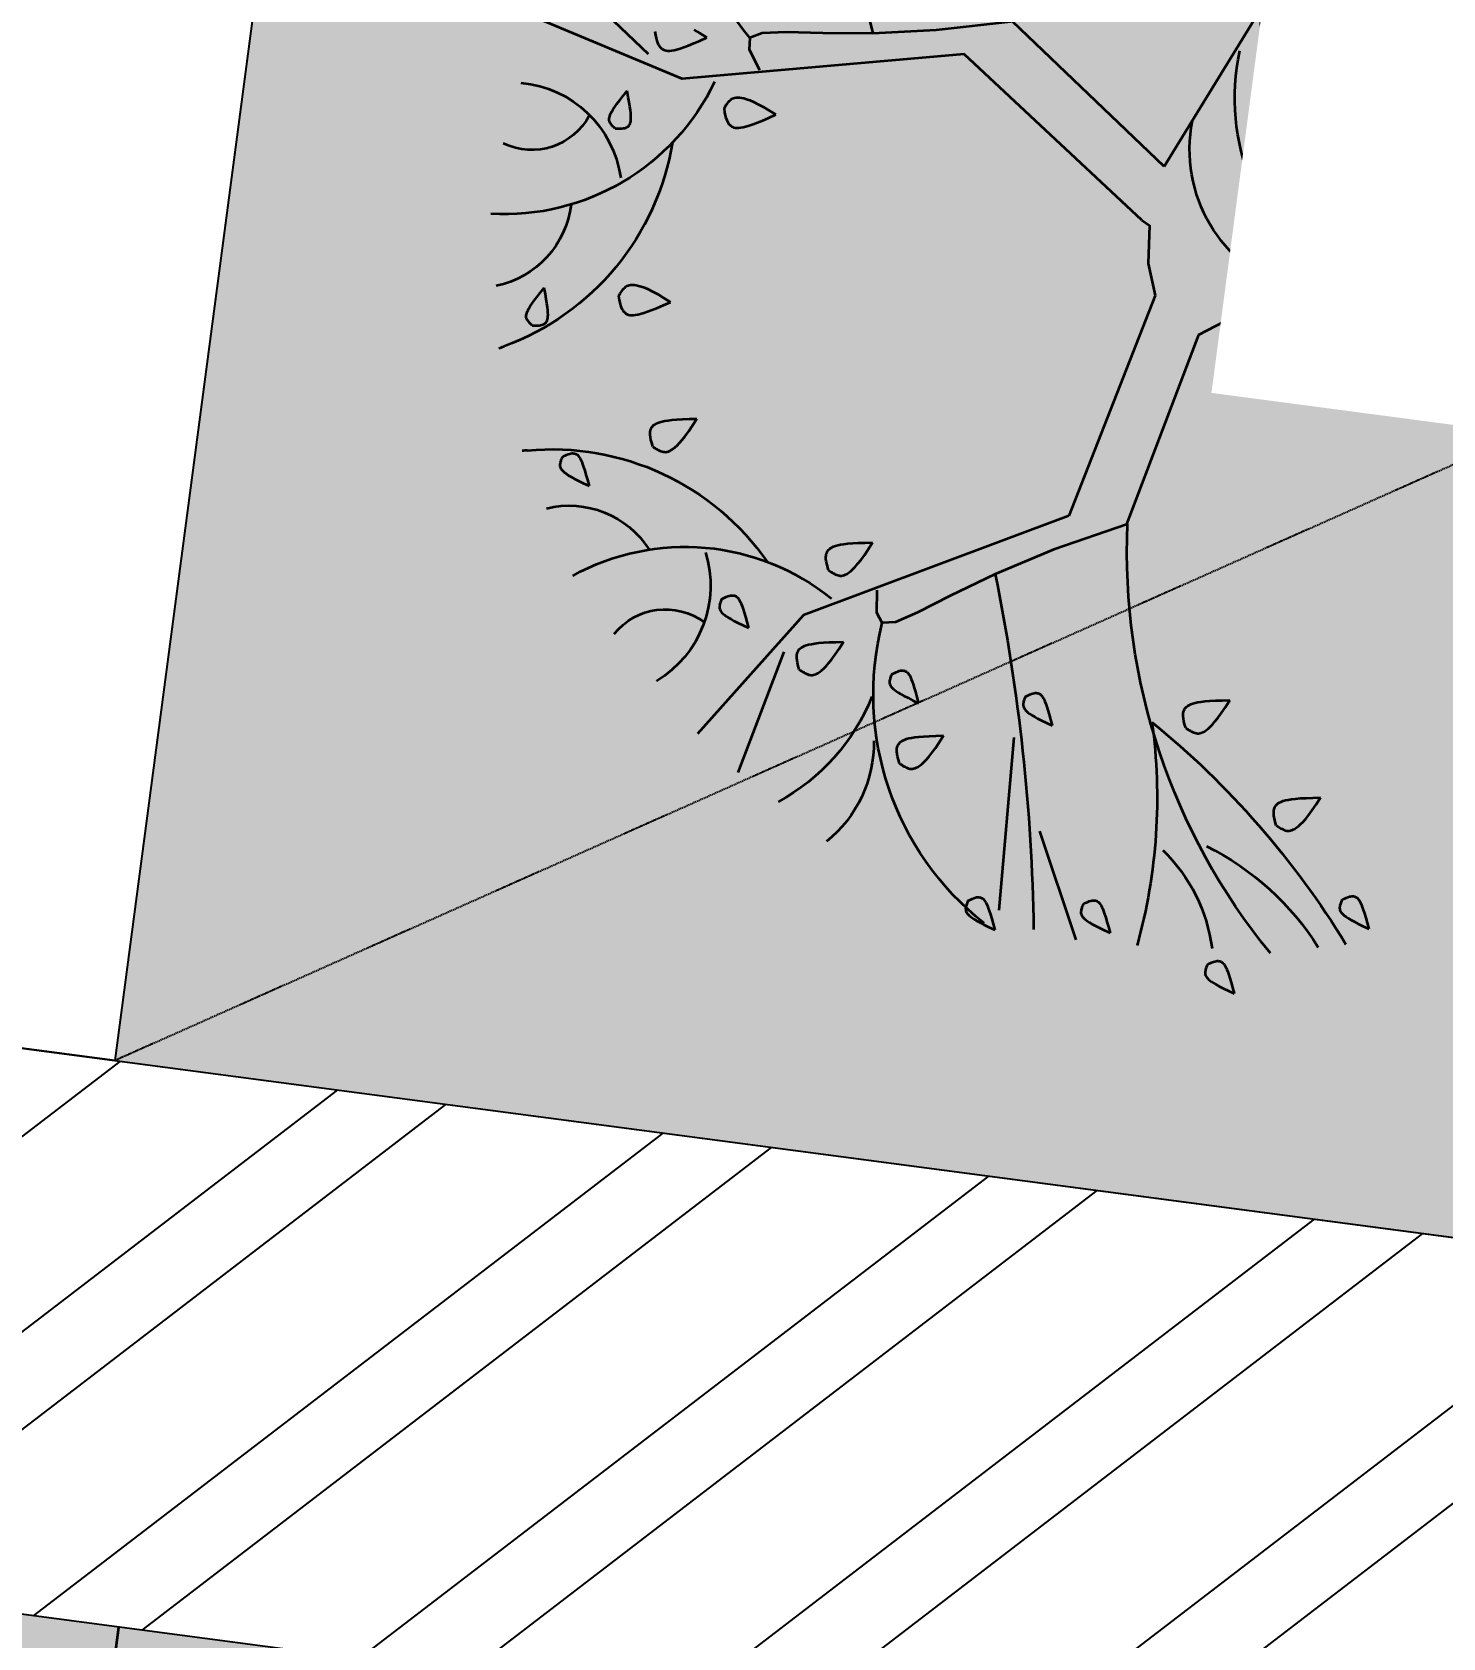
# Model space of a CAD drawing. Header units: millimetres. Extents: x -179928 to 528275, y -469666 to 511935.
# Drawn here: x 42234 to 42812, y 98732 to 99391 of the extents above; entities that cross this region are included whole.
import ezdxf

# ---------------------------------------------------------------- set-up
doc = ezdxf.new("R2010")
doc.units = ezdxf.units.MM
doc.linetypes.add('DASHED', pattern=[0.75, 0.5, -0.25])
for name, color, linetype in [('ad-Elevation 10', 8, 'Continuous'), ('ad-Plinth', 8, 'Continuous'), ('ad-Text main', 7, 'Continuous'), ('ad-Toilet fixtures', 8, 'Continuous'), ('ad-Verandah', 33, 'Continuous'), ('ad-Wall', 240, 'Continuous'), ('ad-Wall hatch', 8, 'Continuous')]:
    doc.layers.add(name, color=color, linetype=linetype)
doc.layers.add('ad-Landscape', color=94, linetype='Continuous', lineweight=35)
doc.styles.get("Standard").update_dxf_attribs({"font": 'arial.ttf'})

# ---------------------------------------------------------------- blocks, each defined once
blk = doc.blocks.new('zw$42B5')
at = {"layer": 'ad-Wall hatch', "transparency": 33554610}
h = blk.add_hatch(dxfattribs=at)
h.set_pattern_fill('ANSI32', color=256, scale=10)
h.set_pattern_definition([(45, (-1040635.14, 674820.02), (-67.351921, 67.351921), []), (45, (-1040590.24, 674820.02), (-67.351921, 67.351921), [])])
h.paths.add_polyline_path([(12120, 13620), (12120, 10220), (11890, 10220), (11890, 13390), (7240, 13390), (7240, 8645), (4245, 8645), (4245, 8875), (4445, 8875), (4445, 9370), (4560, 9370), (4560, 8760), (7010, 8760), (7010, 10500), (6360, 10500), (6360, 10615), (7010, 10615), (7010, 13390), (4560, 13390), (4560, 10615), (5560, 10615), (5560, 10500), (4445, 10500), (4445, 13390), (230, 13390), (230, 8875), (3345, 8875), (3345, 8645), (3060, 8645), (3060, 4745), (3345, 4745), (3345, 4515), (230, 4515), (230, 230), (4995, 230), (4995, 3130), (6060, 3130), (6060, 3015), (5110, 3015), (5110, 230), (8310, 230), (8310, 3015), (6860, 3015), (6860, 3130), (8310, 3130), (8310, 4630), (5110, 4630), (5110, 3930), (4995, 3930), (4995, 4515), (4245, 4515), (4245, 4745), (8540, 4745), (8540, 230), (9240, 230), (9240, 0), (0, 0), (0, 4745), (2830, 4745), (2830, 8645), (0, 8645), (0, 13620)])
at = {"layer": 'ad-Wall'}
for points in [[(5110, 230), (8310, 230), (8310, 3015), (6860, 3015), (6860, 3130), (8310, 3130), (8310, 4630), (5110, 4630), (5110, 3930), (4995, 3930), (4995, 4515), (4245, 4515)], [(4245, 4745), (8540, 4745), (8540, 230), (9240, 230), (9240, 0), (0, 0)]]:
    blk.add_lwpolyline(points, dxfattribs=at)
blk = doc.blocks.new('A$C279134A6')
at = {"layer": 'ad-Landscape', "linetype": 'Continuous'}
for p, q in [((333.14, 760.24), (359.9, 815.03)), ((313.08, 712.49), (317.12, 804.75)), ((185.45, 683.31), (169.64, 750.19)), ((352.62, 400.13), (423.66, 240.51)), ((72.23, 376.89), (16.73, 336.36))]:
    blk.add_line(p, q, dxfattribs=at)
for points in [[(431.16, 819.12), (431.03, 819.65), (430.9, 820.18), (430.78, 820.7), (430.69, 821.21), (430.61, 821.7), (430.56, 822.19), (430.53, 822.67), (430.54, 823.13), (430.59, 823.58), (430.68, 824.02), (430.83, 824.46), (431.06, 824.89), (431.36, 825.33), (431.77, 825.78), (432.28, 826.24), (432.91, 826.71), (433.68, 827.21), (434.64, 827.74), (435.84, 828.33), (437.34, 828.97), (439.19, 829.69), (441.45, 830.5), (444.18, 831.41), (447.42, 832.44)], [(431.16, 819.12), (432.34, 818.3), (433.34, 817.65), (434.21, 817.15), (434.94, 816.8), (435.58, 816.56), (436.14, 816.41), (436.64, 816.34), (437.11, 816.33), (437.56, 816.36), (438, 816.44), (438.44, 816.58), (438.88, 816.78), (439.33, 817.08), (439.79, 817.46), (440.27, 817.96), (440.77, 818.57), (441.3, 819.33), (441.87, 820.26), (442.51, 821.42), (443.23, 822.87), (444.07, 824.64), (445.03, 826.8), (446.14, 829.38), (447.42, 832.44)], [(300.11, 802.13), (299.97, 802.67), (299.85, 803.19), (299.73, 803.71), (299.63, 804.22), (299.56, 804.72), (299.51, 805.2), (299.48, 805.68), (299.49, 806.14), (299.53, 806.59), (299.63, 807.03), (299.78, 807.47), (300, 807.9), (300.31, 808.34), (300.72, 808.79), (301.23, 809.25), (301.86, 809.72), (302.63, 810.22), (303.59, 810.76), (304.79, 811.34), (306.29, 811.98), (308.14, 812.7), (310.4, 813.51), (313.12, 814.42), (316.37, 815.45)], [(300.11, 802.13), (301.29, 801.31), (302.29, 800.66), (303.15, 800.16), (303.89, 799.81), (304.53, 799.57), (305.09, 799.42), (305.59, 799.36), (306.05, 799.34), (306.5, 799.37), (306.95, 799.45), (307.39, 799.59), (307.83, 799.8), (308.28, 800.09), (308.74, 800.48), (309.22, 800.97), (309.72, 801.59), (310.24, 802.34), (310.82, 803.27), (311.45, 804.43), (312.18, 805.88), (313.01, 807.65), (313.98, 809.81), (315.09, 812.39), (316.37, 815.45)], [(361.29, 795.78), (361.16, 796.32), (361.03, 796.84), (360.91, 797.36), (360.82, 797.87), (360.74, 798.37), (360.69, 798.85), (360.66, 799.33), (360.67, 799.79), (360.72, 800.24), (360.81, 800.68), (360.96, 801.12), (361.19, 801.55), (361.49, 801.99), (361.9, 802.44), (362.41, 802.9), (363.04, 803.37), (363.81, 803.87), (364.77, 804.41), (365.97, 804.99), (367.47, 805.63), (369.32, 806.35), (371.58, 807.16), (374.31, 808.07), (377.55, 809.1)], [(361.29, 795.78), (362.47, 794.96), (363.47, 794.31), (364.33, 793.81), (365.07, 793.46), (365.71, 793.22), (366.27, 793.07), (366.77, 793.01), (367.24, 792.99), (367.69, 793.02), (368.13, 793.1), (368.57, 793.24), (369.01, 793.45), (369.46, 793.74), (369.92, 794.13), (370.4, 794.62), (370.9, 795.24), (371.43, 795.99), (372, 796.92), (372.64, 798.08), (373.36, 799.53), (374.2, 801.3), (375.16, 803.46), (376.27, 806.04), (377.55, 809.1)], [(497.76, 775.48), (497.62, 776.02), (497.49, 776.54), (497.38, 777.06), (497.28, 777.57), (497.21, 778.07), (497.15, 778.55), (497.13, 779.03), (497.14, 779.49), (497.18, 779.94), (497.28, 780.38), (497.43, 780.82), (497.65, 781.25), (497.96, 781.69), (498.36, 782.14), (498.88, 782.6), (499.51, 783.07), (500.28, 783.57), (501.24, 784.11), (502.44, 784.69), (503.94, 785.33), (505.79, 786.05), (508.05, 786.86), (510.77, 787.78), (514.02, 788.81)], [(497.76, 775.48), (498.94, 774.66), (499.94, 774.01), (500.8, 773.52), (501.54, 773.16), (502.18, 772.92), (502.74, 772.77), (503.24, 772.71), (503.7, 772.69), (504.15, 772.72), (504.6, 772.8), (505.04, 772.94), (505.48, 773.15), (505.93, 773.44), (506.39, 773.83), (506.87, 774.32), (507.37, 774.94), (507.89, 775.69), (508.47, 776.62), (509.1, 777.79), (509.83, 779.23), (510.66, 781), (511.63, 783.16), (512.74, 785.74), (514.02, 788.81)], [(254.35, 734.17), (255.04, 734.52), (255.73, 734.84), (256.41, 735.15), (257.08, 735.43), (257.75, 735.67), (258.4, 735.88), (259.05, 736.05), (259.69, 736.17), (260.32, 736.24), (260.96, 736.24), (261.6, 736.15), (262.26, 735.97), (262.95, 735.67), (263.68, 735.24), (264.46, 734.67), (265.3, 733.94), (266.2, 733.02), (267.19, 731.86), (268.28, 730.41), (269.48, 728.59), (270.81, 726.34), (272.3, 723.61), (273.95, 720.32), (275.78, 716.42)], [(457.88, 740.61), (457.08, 738.75), (456.48, 737.18), (456.04, 735.86), (455.76, 734.74), (455.61, 733.79), (455.58, 732.98), (455.62, 732.28), (455.74, 731.63), (455.91, 731.02), (456.14, 730.43), (456.46, 729.86), (456.87, 729.31), (457.4, 728.77), (458.07, 728.25), (458.89, 727.74), (459.88, 727.23), (461.06, 726.72), (462.48, 726.21), (464.21, 725.69), (466.3, 725.16), (468.79, 724.62), (471.75, 724.06), (475.24, 723.47), (479.31, 722.85)], [(457.88, 740.61), (458.58, 740.95), (459.27, 741.28), (459.94, 741.58), (460.62, 741.86), (461.28, 742.11), (461.94, 742.32), (462.58, 742.49), (463.22, 742.61), (463.86, 742.68), (464.49, 742.67), (465.13, 742.59), (465.8, 742.4), (466.49, 742.11), (467.22, 741.68), (468, 741.11), (468.83, 740.37), (469.74, 739.46), (470.72, 738.3), (471.81, 736.84), (473.01, 735.02), (474.35, 732.78), (475.83, 730.04), (477.48, 726.75), (479.31, 722.85)], [(326.61, 591.55), (193.35, 662.62), (145.49, 732.73)], [(254.35, 734.17), (253.55, 732.32), (252.94, 730.75), (252.51, 729.42), (252.23, 728.3), (252.08, 727.36), (252.04, 726.55), (252.09, 725.84), (252.21, 725.19), (252.38, 724.58), (252.61, 723.99), (252.92, 723.43), (253.34, 722.88), (253.87, 722.34), (254.53, 721.82), (255.35, 721.3), (256.34, 720.79), (257.52, 720.28), (258.95, 719.77), (260.68, 719.26), (262.76, 718.73), (265.26, 718.19), (268.22, 717.62), (271.71, 717.03), (275.78, 716.42)], [(316.25, 690.18), (316.11, 690.71), (315.98, 691.24), (315.87, 691.75), (315.77, 692.26), (315.69, 692.76), (315.64, 693.25), (315.62, 693.72), (315.63, 694.19), (315.67, 694.64), (315.76, 695.08), (315.92, 695.51), (316.14, 695.95), (316.45, 696.39), (316.85, 696.83), (317.36, 697.29), (317.99, 697.77), (318.77, 698.27), (319.72, 698.8), (320.92, 699.38), (322.42, 700.03), (324.28, 700.75), (326.54, 701.56), (329.26, 702.47), (332.5, 703.5)], [(316.25, 690.18), (317.42, 689.35), (318.43, 688.7), (319.29, 688.21), (320.03, 687.85), (320.66, 687.61), (321.22, 687.47), (321.72, 687.4), (322.19, 687.39), (322.64, 687.42), (323.09, 687.49), (323.53, 687.63), (323.97, 687.84), (324.42, 688.13), (324.88, 688.52), (325.36, 689.02), (325.85, 689.63), (326.38, 690.38), (326.95, 691.31), (327.59, 692.48), (328.32, 693.92), (329.15, 695.7), (330.11, 697.85), (331.22, 700.44), (332.5, 703.5)], [(194.9, 691.63), (195.59, 691.97), (196.28, 692.3), (196.96, 692.6), (197.63, 692.88), (198.3, 693.13), (198.95, 693.34), (199.6, 693.51), (200.24, 693.63), (200.87, 693.7), (201.51, 693.69), (202.15, 693.61), (202.81, 693.43), (203.5, 693.13), (204.24, 692.7), (205.01, 692.13), (205.85, 691.39), (206.75, 690.48), (207.74, 689.32), (208.83, 687.86), (210.03, 686.04), (211.36, 683.8), (212.85, 681.06), (214.5, 677.77), (216.33, 673.87)], [(244.05, 687.63), (243.91, 688.16), (243.78, 688.68), (243.67, 689.2), (243.57, 689.71), (243.49, 690.21), (243.44, 690.7), (243.42, 691.17), (243.43, 691.63), (243.47, 692.08), (243.56, 692.52), (243.72, 692.96), (243.94, 693.4), (244.25, 693.83), (244.65, 694.28), (245.16, 694.74), (245.79, 695.22), (246.56, 695.72), (247.52, 696.25), (248.72, 696.83), (250.22, 697.48), (252.07, 698.2), (254.33, 699), (257.06, 699.92), (260.3, 700.95)], [(244.05, 687.63), (245.22, 686.8), (246.23, 686.15), (247.09, 685.66), (247.83, 685.3), (248.46, 685.06), (249.02, 684.92), (249.52, 684.85), (249.99, 684.84), (250.44, 684.87), (250.88, 684.94), (251.32, 685.08), (251.77, 685.29), (252.22, 685.58), (252.68, 685.97), (253.15, 686.46), (253.65, 687.08), (254.18, 687.83), (254.75, 688.76), (255.39, 689.93), (256.12, 691.37), (256.95, 693.15), (257.91, 695.3), (259.02, 697.88), (260.3, 700.95)], [(403.22, 695.44), (402.42, 693.59), (401.81, 692.02), (401.38, 690.69), (401.1, 689.57), (400.95, 688.63), (400.91, 687.82), (400.96, 687.11), (401.08, 686.46), (401.25, 685.85), (401.48, 685.26), (401.8, 684.69), (402.21, 684.14), (402.74, 683.61), (403.41, 683.09), (404.23, 682.57), (405.21, 682.06), (406.4, 681.55), (407.82, 681.04), (409.55, 680.53), (411.63, 680), (414.13, 679.45), (417.09, 678.89), (420.58, 678.3), (424.65, 677.69)], [(403.22, 695.44), (403.92, 695.78), (404.6, 696.11), (405.28, 696.42), (405.95, 696.7), (406.62, 696.94), (407.27, 697.15), (407.92, 697.32), (408.56, 697.44), (409.19, 697.51), (409.83, 697.51), (410.47, 697.42), (411.13, 697.24), (411.83, 696.94), (412.56, 696.51), (413.34, 695.94), (414.17, 695.21), (415.08, 694.29), (416.06, 693.13), (417.15, 691.68), (418.35, 689.86), (419.69, 687.61), (421.17, 684.87), (422.82, 681.59), (424.65, 677.69)], [(194.9, 691.63), (194.1, 689.78), (193.49, 688.2), (193.06, 686.88), (192.78, 685.76), (192.63, 684.82), (192.59, 684.01), (192.64, 683.3), (192.76, 682.65), (192.93, 682.04), (193.16, 681.45), (193.47, 680.88), (193.89, 680.33), (194.42, 679.8), (195.08, 679.27), (195.9, 678.76), (196.89, 678.25), (198.07, 677.74), (199.5, 677.23), (201.23, 676.71), (203.31, 676.18), (205.81, 675.64), (208.77, 675.08), (212.26, 674.49), (216.33, 673.87)], [(148.92, 659.8), (148.78, 660.34), (148.65, 660.86), (148.54, 661.38), (148.44, 661.89), (148.36, 662.39), (148.31, 662.87), (148.29, 663.35), (148.3, 663.81), (148.34, 664.26), (148.44, 664.7), (148.59, 665.14), (148.81, 665.57), (149.12, 666.01), (149.52, 666.46), (150.03, 666.92), (150.67, 667.39), (151.44, 667.89), (152.39, 668.43), (153.6, 669.01), (155.09, 669.65), (156.95, 670.37), (159.21, 671.18), (161.93, 672.09), (165.17, 673.12)], [(148.92, 659.8), (150.09, 658.98), (151.1, 658.33), (151.96, 657.83), (152.7, 657.48), (153.34, 657.24), (153.89, 657.09), (154.39, 657.03), (154.86, 657.01), (155.31, 657.04), (155.76, 657.12), (156.2, 657.26), (156.64, 657.47), (157.09, 657.76), (157.55, 658.15), (158.03, 658.64), (158.52, 659.26), (159.05, 660.01), (159.62, 660.94), (160.26, 662.1), (160.99, 663.55), (161.82, 665.32), (162.78, 667.48), (163.89, 670.06), (165.17, 673.12)], [(358.2, 591.72), (320.98, 610.4), (291.74, 627.48), (269.52, 642.02), (253.38, 653.1), (242.35, 659.78), (235.49, 661.13), (231.84, 656.23), (230.45, 644.14)], [(203.37, 637.08), (202.56, 635.22), (201.96, 633.65), (201.52, 632.33), (201.24, 631.21), (201.09, 630.26), (201.06, 629.45), (201.11, 628.74), (201.22, 628.1), (201.39, 627.49), (201.62, 626.9), (201.94, 626.33), (202.35, 625.78), (202.88, 625.24), (203.55, 624.72), (204.37, 624.21), (205.36, 623.7), (206.54, 623.19), (207.97, 622.68), (209.69, 622.16), (211.78, 621.63), (214.27, 621.09), (217.24, 620.53), (220.72, 619.94), (224.79, 619.32)], [(203.37, 637.08), (204.06, 637.42), (204.75, 637.75), (205.43, 638.05), (206.1, 638.33), (206.76, 638.58), (207.42, 638.79), (208.07, 638.96), (208.7, 639.08), (209.34, 639.14), (209.97, 639.14), (210.61, 639.06), (211.28, 638.87), (211.97, 638.58), (212.7, 638.15), (213.48, 637.57), (214.31, 636.84), (215.22, 635.92), (216.21, 634.77), (217.29, 633.31), (218.49, 631.49), (219.83, 629.25), (221.31, 626.51), (222.96, 623.22), (224.79, 619.32)], [(54.64, 595.87), (54.5, 596.4), (54.38, 596.92), (54.26, 597.44), (54.16, 597.95), (54.09, 598.45), (54.04, 598.93), (54.01, 599.41), (54.02, 599.87), (54.07, 600.32), (54.16, 600.76), (54.31, 601.2), (54.54, 601.63), (54.84, 602.07), (55.25, 602.52), (55.76, 602.98), (56.39, 603.46), (57.16, 603.95), (58.12, 604.49), (59.32, 605.07), (60.82, 605.71), (62.67, 606.43), (64.93, 607.24), (67.65, 608.16), (70.9, 609.19)], [(54.64, 595.87), (55.82, 595.04), (56.82, 594.39), (57.68, 593.9), (58.42, 593.54), (59.06, 593.3), (59.62, 593.16), (60.12, 593.09), (60.58, 593.08), (61.04, 593.1), (61.48, 593.18), (61.92, 593.32), (62.36, 593.53), (62.81, 593.82), (63.27, 594.21), (63.75, 594.7), (64.25, 595.32), (64.77, 596.07), (65.35, 597), (65.99, 598.17), (66.71, 599.61), (67.55, 601.38), (68.51, 603.54), (69.62, 606.12), (70.9, 609.19)], [(356.89, 469.03), (326.61, 591.55)], [(382.56, 486.75), (357.78, 591.94)], [(101.81, 583.95), (101.01, 582.09), (100.4, 580.52), (99.97, 579.19), (99.69, 578.08), (99.54, 577.13), (99.5, 576.32), (99.55, 575.61), (99.67, 574.97), (99.84, 574.35), (100.07, 573.77), (100.39, 573.2), (100.8, 572.65), (101.33, 572.11), (102, 571.59), (102.81, 571.07), (103.8, 570.56), (104.99, 570.06), (106.41, 569.55), (108.14, 569.03), (110.22, 568.5), (112.72, 567.96), (115.68, 567.39), (119.17, 566.81), (123.24, 566.19)], [(101.81, 583.95), (102.51, 584.29), (103.19, 584.61), (103.87, 584.92), (104.54, 585.2), (105.21, 585.45), (105.86, 585.66), (106.51, 585.83), (107.15, 585.95), (107.78, 586.01), (108.42, 586.01), (109.06, 585.93), (109.72, 585.74), (110.42, 585.44), (111.15, 585.02), (111.93, 584.44), (112.76, 583.71), (113.67, 582.79), (114.65, 581.64), (115.74, 580.18), (116.94, 578.36), (118.28, 576.11), (119.76, 573.38), (121.41, 570.09), (123.24, 566.19)], [(29.7, 528.37), (29.25, 528.06), (28.81, 527.74), (28.39, 527.43), (27.99, 527.1), (27.6, 526.77), (27.25, 526.44), (26.92, 526.09), (26.63, 525.73), (26.37, 525.36), (26.15, 524.97), (25.98, 524.54), (25.87, 524.06), (25.82, 523.53), (25.84, 522.93), (25.93, 522.24), (26.1, 521.47), (26.36, 520.59), (26.74, 519.56), (27.27, 518.34), (27.99, 516.88), (28.93, 515.13), (30.12, 513.04), (31.6, 510.58), (33.39, 507.68)], [(29.7, 528.37), (31.13, 528.24), (32.32, 528.08), (33.3, 527.89), (34.09, 527.68), (34.73, 527.45), (35.25, 527.2), (35.67, 526.93), (36.03, 526.63), (36.36, 526.32), (36.64, 525.97), (36.89, 525.58), (37.09, 525.13), (37.24, 524.62), (37.34, 524.02), (37.38, 523.34), (37.36, 522.55), (37.27, 521.63), (37.1, 520.55), (36.83, 519.25), (36.44, 517.68), (35.92, 515.79), (35.25, 513.53), (34.41, 510.84), (33.39, 507.68)], [(73.29, 506.76), (73.89, 508.69), (74.45, 510.28), (74.98, 511.57), (75.5, 512.6), (76, 513.41), (76.49, 514.05), (76.99, 514.56), (77.5, 514.97), (78.03, 515.33), (78.59, 515.63), (79.2, 515.85), (79.87, 516), (80.62, 516.06), (81.47, 516.03), (82.42, 515.89), (83.51, 515.63), (84.73, 515.25), (86.15, 514.71), (87.8, 513.98), (89.72, 513.02), (91.97, 511.82), (94.59, 510.32), (97.62, 508.49), (101.12, 506.32)], [(73.29, 506.76), (73.6, 506.05), (73.91, 505.35), (74.22, 504.68), (74.55, 504.03), (74.9, 503.41), (75.26, 502.82), (75.64, 502.28), (76.05, 501.77), (76.48, 501.31), (76.97, 500.9), (77.51, 500.54), (78.13, 500.25), (78.85, 500.03), (79.69, 499.88), (80.65, 499.81), (81.76, 499.82), (83.05, 499.93), (84.55, 500.16), (86.32, 500.56), (88.42, 501.17), (90.89, 502), (93.8, 503.12), (97.19, 504.54), (101.12, 506.32)], [(382.56, 486.75), (413.24, 465.34), (442.58, 452.51), (473.75, 454.34), (542.66, 463.81)], [(344.62, 430.21), (349.05, 432.35), (350.89, 452.51), (356.89, 469.03)], [(566.22, 448.74), (547.11, 430.52), (522.98, 414.51), (539.77, 401.2), (587.45, 406.7), (583.78, 399.37), (477.42, 382.87), (452.99, 374.92), (462.23, 357.76), (561.78, 348.05), (554.44, 337.06), (431.57, 324.23), (433.41, 278.42), (444.41, 263.76), (497.59, 280.25), (493.92, 271.09), (462.75, 263.76), (470.08, 252.76), (492.09, 254.59), (490.26, 247.26), (449.88, 243.53)], [(344.62, 430.21), (239.13, 354.81)], [(59.76, 418.5), (59.3, 418.18), (58.87, 417.87), (58.44, 417.55), (58.04, 417.23), (57.66, 416.9), (57.3, 416.56), (56.97, 416.21), (56.68, 415.86), (56.42, 415.49), (56.2, 415.09), (56.04, 414.66), (55.92, 414.18), (55.87, 413.65), (55.89, 413.05), (55.98, 412.37), (56.15, 411.59), (56.41, 410.71), (56.79, 409.69), (57.32, 408.46), (58.04, 407), (58.98, 405.25), (60.17, 403.16), (61.65, 400.7), (63.44, 397.81)], [(59.76, 418.5), (61.19, 418.36), (62.37, 418.2), (63.35, 418.02), (64.14, 417.81), (64.78, 417.58), (65.3, 417.32), (65.72, 417.05), (66.08, 416.75), (66.41, 416.44), (66.7, 416.09), (66.94, 415.7), (67.14, 415.25), (67.29, 414.74), (67.39, 414.14), (67.43, 413.46), (67.41, 412.67), (67.32, 411.75), (67.15, 410.67), (66.88, 409.37), (66.49, 407.8), (65.97, 405.91), (65.3, 403.65), (64.46, 400.97), (63.44, 397.81)], [(115.9, 400.36), (116.49, 402.29), (117.05, 403.88), (117.59, 405.17), (118.1, 406.2), (118.6, 407.01), (119.1, 407.65), (119.6, 408.16), (120.11, 408.58), (120.64, 408.93), (121.2, 409.23), (121.8, 409.45), (122.48, 409.6), (123.23, 409.66), (124.07, 409.63), (125.03, 409.49), (126.11, 409.23), (127.34, 408.85), (128.76, 408.31), (130.4, 407.58), (132.33, 406.63), (134.58, 405.42), (137.2, 403.92), (140.23, 402.1), (143.72, 399.92)], [(115.9, 400.36), (116.2, 399.65), (116.51, 398.96), (116.83, 398.28), (117.16, 397.63), (117.5, 397.01), (117.86, 396.43), (118.25, 395.88), (118.65, 395.37), (119.09, 394.91), (119.57, 394.5), (120.12, 394.14), (120.74, 393.85), (121.46, 393.63), (122.29, 393.48), (123.26, 393.41), (124.37, 393.42), (125.65, 393.53), (127.15, 393.77), (128.93, 394.17), (131.02, 394.77), (133.5, 395.61), (136.41, 396.72), (139.8, 398.14), (143.72, 399.92)], [(352.62, 400.13), (262.56, 334.25)], [(239.13, 354.81), (91.68, 387.47), (9.73, 365.32)], [(263.02, 334.14), (222.6, 344.15), (189.28, 350.19), (162.94, 353.59), (143.48, 355.67), (130.75, 357.77), (124.66, 361.2), (125.08, 367.3), (131.89, 377.39)], [(74, 364.42), (74.59, 366.35), (75.15, 367.94), (75.69, 369.23), (76.2, 370.26), (76.7, 371.07), (77.2, 371.71), (77.7, 372.22), (78.21, 372.63), (78.73, 372.99), (79.29, 373.29), (79.9, 373.51), (80.57, 373.66), (81.32, 373.72), (82.17, 373.69), (83.13, 373.55), (84.21, 373.29), (85.44, 372.91), (86.85, 372.37), (88.5, 371.64), (90.43, 370.68), (92.68, 369.48), (95.3, 367.98), (98.33, 366.15), (101.82, 363.98)], [(94.5, 360.78), (97.89, 362.2), (101.82, 363.98)]]:
    blk.add_lwpolyline(points, dxfattribs=at)
for centre, radius, start, end in [((99.95, 772.98), 295.58, 344.65268, 7.94044), ((389.86, 679.23), 155.43, 120.80412, 186.68563), ((-673.29, 960.82), 1020.98, 340.94432, 351.65172), ((695.56, 561.69), 338.69, 133.19447, 174.91323), ((346.5, 833.1), 89.05, 306.61054, 345.04548), ((141.27, 1090.56), 464.83, 301.6227, 321.10353), ((374.9, 895.99), 147.38, 288.81653, 320.50333), ((172.14, 733.76), 67.87, 351.75756, 43.68018), ((128.18, 673.55), 110.38, 14.28758, 54.1159), ((83.37, 661.19), 59.23, 335.04444, 51.65457), ((124.46, 703.8), 34.97, 211.19428, 298.93238), ((142.19, 757.99), 124.35, 233.68534, 301.3784), ((67.02, 731.09), 139.86, 257.08107, 317.74147), ((68.37, 670.99), 50.42, 248.55305, 320.17001), ((1.1, 443.72), 154.97, 77.08107, 78.0944), ((87.95, 678.78), 154.97, 241.34686, 242.36019), ((-48.82, 417.59), 139.86, 1.69979, 62.36019), ((-8.71, 462.37), 50.42, 359.27125, 70.88821), ((-9.2, 348.28), 124.35, 18.06286, 85.75592), ((442.71, 379.18), 78.47, 99.97071, 183.81406), ((590, 286.65), 198.75, 121.55064, 171.51321), ((751.75, 192.15), 360.52, 132.1856, 164.96928), ((503.62, 343.37), 119.5, 115.95201, 184.58182), ((9.05, 460.07), 59.23, 267.78669, 344.39682), ((12.57, 400.98), 34.97, 20.50888, 108.24698), ((230.18, 247.07), 155.43, 132.75563, 198.63714), ((-760.64, 724.43), 1020.98, 327.78954, 338.49694)]:
    blk.add_arc(centre, radius, start, end, dxfattribs=at)
blk = doc.blocks.new('A$Cfbd26d3a')
at = {"transparency": 33554559}
h = blk.add_hatch(color=74, dxfattribs=at)
h.dxf.hatch_style = 1
h.paths.add_polyline_path([(0, 960), (-1565, 960), (-1565, 0), (0, 0)])
at = {"layer": 'ad-Elevation 10', "linetype": 'DASHED'}
blk.add_lwpolyline([(0, 960), (-1565, 0)], dxfattribs=at)
at = {"layer": 'ad-Toilet fixtures'}
blk.add_lwpolyline([(0, 960), (-1565, 960), (-1565, 0), (0, 0)], close=True, dxfattribs=at)
at = {"layer": 'ad-Landscape', "xscale": -0.7689692653037794, "yscale": 0.7689692653037794, "zscale": 0.7689692653037794, "rotation": 180}
blk.add_blockref('A$C279134A6', (-1457.58, 727.52), dxfattribs=at)
at = {"layer": 'ad-Text main', "color": 0, "insert": (-782.57, 476.41), "char_height": 80, "width": 664.9494, "attachment_point": 5, "bg_fill": 2}
blk.add_mtext('OPEN TO SKY', dxfattribs=at)
blk = doc.blocks.new('1625_East Villa')
at = {"transparency": 33554559}
h = blk.add_hatch(color=43, dxfattribs=at)
h.dxf.hatch_style = 1
h.paths.add_polyline_path([(13640, 4745), (12120, 4745), (12120, 0), (6200, 0), (6200, -2050), (13640, -2050)])
at = {"layer": 'ad-Landscape', "transparency": 33554687}
h = blk.add_hatch(dxfattribs=at)
h.set_pattern_fill('DOLMIT', color=44, scale=10, angle=90)
h.set_pattern_definition([(90, (-1084315.54, 674820.024), (-63.5, 5e-14), []), (135, (-1084315.54, 674820.02), (-126.999913, -126.999913), [89.80256, -179.605122])])
h.paths.add_polyline_path([(13640, 4745), (12120, 4745), (12120, 0), (6200, 0), (6200, -2050), (13640, -2050)])
at = {"layer": 'ad-Verandah', "lineweight": 9}
blk.add_lwpolyline([(13640, 4745), (12120, 4745), (12120, 0), (6200, 0), (6200, -2050), (13640, -2050)], close=True, dxfattribs=at)
blk.add_blockref('A$Cfbd26d3a', (8310, 230))
at = {"layer": 'ad-Toilet fixtures'}
blk.add_lwpolyline([(6745, 230), (5110, 230), (5110, 1215), (6745, 1215)], close=True, dxfattribs=at)
at = {"layer": 'ad-Wall'}
blk.add_blockref('zw$42B5', (0, 0), dxfattribs=at)
blk = doc.blocks.new("All Plot's Villa Plans")
at = {"ltscale": 5, "rotation": 352.4703876422526}
blk.add_blockref('1625_East Villa', (35550.66, 99624.73), dxfattribs=at)
blk = doc.blocks.new('A$C92fa9908')
at = {"layer": 'ad-Plinth', "ltscale": 5}
blk.add_lwpolyline([(0, 13620), (12120, 13620), (12120, 0), (0, 0), (0, 4745), (2830, 4745), (2830, 8645), (0, 8645)], close=True, dxfattribs=at)
at = {"layer": 'ad-Verandah', "lineweight": 9}
blk.add_lwpolyline([(13650, 4745), (12120, 4745), (12120, 0), (6200, 0), (6200, -2045), (13650, -2045)], close=True, dxfattribs=at)
blk = doc.blocks.new('zw$C194')
at = {"layer": 'ad-Plinth', "ltscale": 5, "rotation": 352.4703876422758}
blk.add_blockref('A$C92fa9908', (-156288.16, -329134.05), dxfattribs=at)
blk = doc.blocks.new("Villa's Boundary")
at = {"ltscale": 5}
blk.add_blockref('zw$C194', (191838.82, 428758.78), dxfattribs=at)

msp = doc.modelspace()

# ---------------------------------------------------------------- block references
at = {"ltscale": 5}
msp.add_blockref("Villa's Boundary", (0, 0), dxfattribs=at)

# ---------------------------------------------------------------- next in the draw order: block references
msp.add_blockref("All Plot's Villa Plans", (0, 0), dxfattribs=at)

doc.saveas('drawing.dxf')
